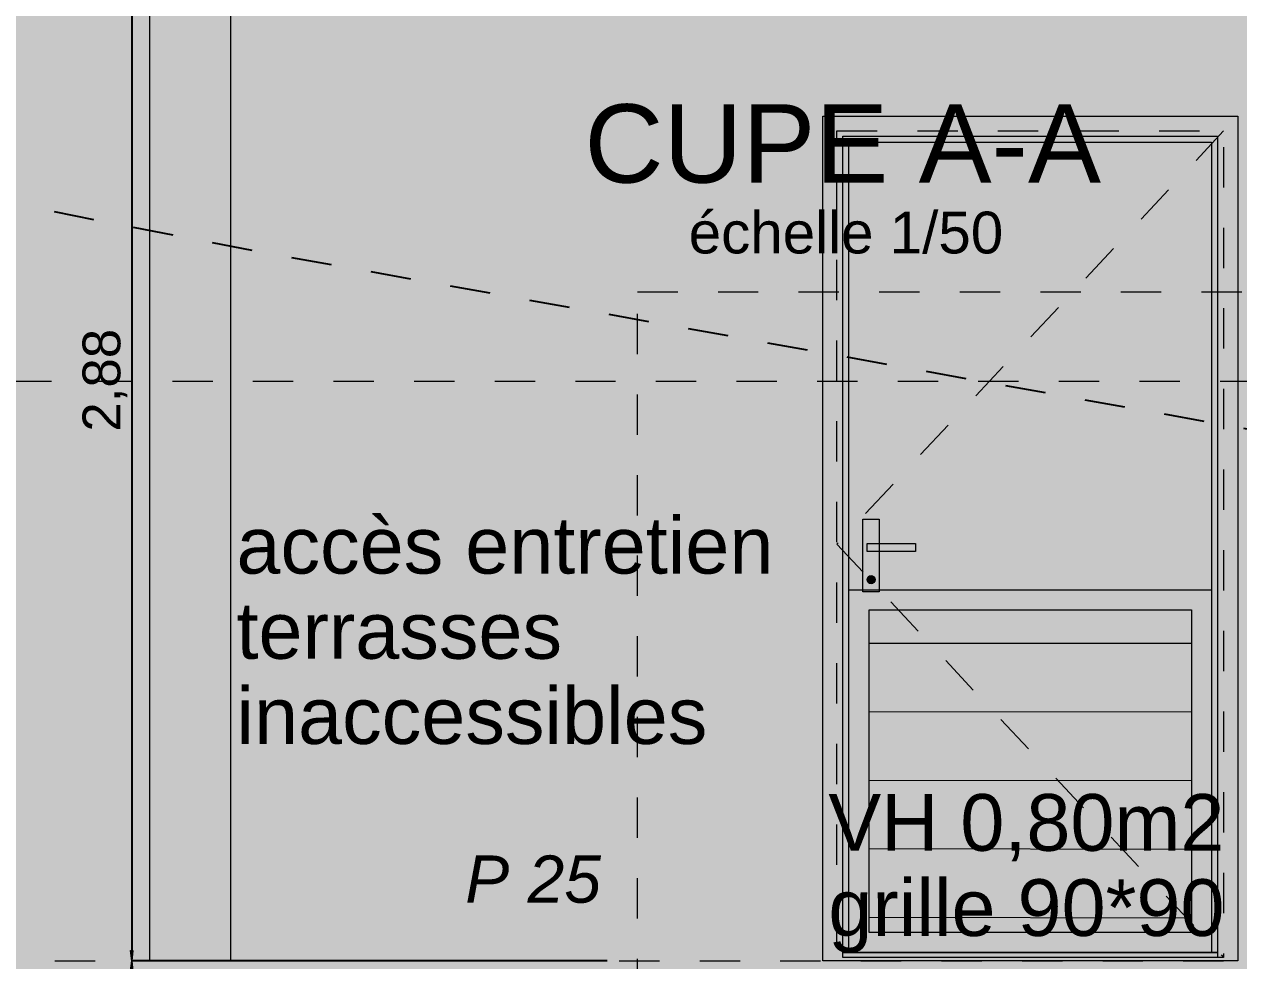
# Model space of a CAD drawing. Header units: metres. Extents: x 1838950 to 1842843, y 5171318 to 5174224.
# Drawn here: x 1840985.474 to 1840988.488, y 5171429.202 to 5171431.524 of the extents above; entities that cross this region are included whole.
import ezdxf

# ---------------------------------------------------------------- set-up
doc = ezdxf.new("R2010")
doc.units = ezdxf.units.M
doc.header["$LTSCALE"] = 0.0254
doc.header["$PDMODE"] = 1
doc.header["$PDSIZE"] = -2
for name, pattern in [('AXES', [2, 1.25, -0.25, 0.25, -0.25]), ('Style de ligne -14', [0.6944250000000001, 0.48607, -0.2083550000000001]), ('VW-01', [0.41656, 0.20828, -0.20828])]:
    doc.linetypes.add(name, pattern=pattern)
doc.layers.get('0').update_dxf_attribs({"lineweight": 18})
doc.layers.get('DEFPOINTS').update_dxf_attribs({"lineweight": 18})
doc.layers.add('01_texte', color=230, linetype='Continuous', lineweight=18, true_color=0xff007f)
doc.layers.add('01_tram_axes', color=1, linetype='AXES', lineweight=18, true_color=0xff0000)
for name, color, linetype, lineweight in [('B GÈnÈral_Hatch', 7, 'Continuous', 5), ('B Général', 7, 'Continuous', 5), ('C ANNOTATIONS-cotation', 7, 'Continuous', 5), ('C ANNOTATIONS-texte', 7, 'Continuous', 5), ('C ANNOTATIONS-texte_Hatch', 7, 'Continuous', 5), ('Général', 7, 'Continuous', 5)]:
    doc.layers.add(name, color=color, linetype=linetype, lineweight=lineweight)
doc.styles.add('Arial', font='arial.ttf')
doc.styles.add('Arial (italic)', font='')
doc.styles.get('Arial (italic)').set_extended_font_data('Arial', italic=True)
doc.dimstyles.new('100é', dxfattribs={"dimtxt": 302.065972222221, "dimasz": 0.0001240234375, "dimexe": 0, "dimexo": 2.499999999999999e-06, "dimgap": 1e-07, "dimtad": 1, "dimzin": 3, "dimtxsty": 'Arial', "dimblk": 'VW_FILLEDARROW-2', "dimblk1": 'VW_FILLEDARROW-2', "dimblk2": 'VW_FILLEDARROW-2', "dimcen": 0, "dimdle": 1e-06, "dimazin": 0, "dimtfac": 1, "dimtix": 1, "dimtmove": 0, "dimatfit": 0, "dimldrblk": 'VW_FILLEDARROW-2', "dimfxl": 1, "dimfrac": 2, "dimtolj": 1, "dimtzin": 3, "dimarcsym": 0})

# ---------------------------------------------------------------- blocks, each defined once
blk = doc.blocks.new('PP 93.204_PF 1_2h_Elevation-4')
at = {"layer": 'B GÈnÈral_Hatch', "linetype": 'Continuous', "lineweight": 0, "true_color": 0xffffff}
for points in [[(-0.4150105436218728, 0.0475), (-0.3750105436218727, 0.0475), (-0.3750105436218727, -0.1325), (-0.4150105436218728, -0.1325), (-0.4150105436218728, 0.0475)], [(-0.4050105436218728, -0.0125), (-0.2850105436218728, -0.0125), (-0.2850105436218728, -0.0325), (-0.4050105436218728, -0.0325), (-0.4050105436218728, -0.0125)], [(-0.3950105436218728, -0.0925), (-0.3940303722185772, -0.09254815273327804), (-0.3930596404017115, -0.09269214719596769), (-0.3921076968493281, -0.0929305966426779), (-0.3911837092982219, -0.09326120467488712), (-0.3902965762536128, -0.09368078735651644), (-0.3894548412916767, -0.09418530387697456), (-0.3886666107802363, -0.09476989546637263), (-0.3879394758100073, -0.09542893218813453), (-0.3872804390882454, -0.09615606715836353), (-0.3866958474988473, -0.09694429766980397), (-0.3861913309783893, -0.09778603263174003), (-0.3857717482967599, -0.0986731656763491), (-0.3854411402645507, -0.09959715322745538), (-0.3852026908178405, -0.1005490967798387), (-0.3850586963551508, -0.1015198285967044), (-0.3850105436218728, -0.1025), (-0.3850586963551508, -0.1034801714032956), (-0.3852026908178405, -0.1044509032201613), (-0.3854411402645507, -0.1054028467725446), (-0.3857717482967599, -0.1063268343236509), (-0.3861913309783893, -0.10721396736826), (-0.3866958474988473, -0.108055702330196), (-0.3872804390882454, -0.1088439328416365), (-0.3879394758100073, -0.1095710678118655), (-0.3886666107802363, -0.1102301045336274), (-0.3894548412916767, -0.1108146961230254), (-0.3902965762536128, -0.1113192126434836), (-0.3911837092982219, -0.1117387953251129), (-0.3921076968493281, -0.1120694033573221), (-0.3930596404017115, -0.1123078528040323), (-0.3940303722185772, -0.112451847266722), (-0.3950105436218728, -0.1125), (-0.3959907150251684, -0.112451847266722), (-0.3969614468420341, -0.1123078528040323), (-0.3979133903944174, -0.1120694033573221), (-0.3988373779455237, -0.1117387953251129), (-0.3997245109901328, -0.1113192126434836), (-0.4005662459520688, -0.1108146961230254), (-0.4013544764635093, -0.1102301045336274), (-0.4020816114337383, -0.1095710678118655), (-0.4027406481555001, -0.1088439328416365), (-0.4033252397448982, -0.108055702330196), (-0.4038297562653563, -0.10721396736826), (-0.4042493389469856, -0.1063268343236509), (-0.4045799469791949, -0.1054028467725446), (-0.4048183964259051, -0.1044509032201613), (-0.4049623908885948, -0.1034801714032956), (-0.4050105436218728, -0.1025), (-0.4049623908885948, -0.1015198285967044), (-0.4048183964259051, -0.1005490967798387), (-0.4045799469791949, -0.09959715322745538), (-0.4042493389469856, -0.0986731656763491), (-0.4038297562653563, -0.09778603263174003), (-0.4033252397448982, -0.09694429766980397), (-0.4027406481555001, -0.09615606715836353), (-0.4020816114337383, -0.09542893218813453), (-0.4013544764635093, -0.09476989546637263), (-0.4005662459520688, -0.09418530387697456), (-0.3997245109901328, -0.09368078735651644), (-0.3988373779455237, -0.09326120467488712), (-0.3979133903944174, -0.0929305966426779), (-0.3969614468420341, -0.09269214719596769), (-0.3959907150251684, -0.09254815273327804), (-0.3950105436218728, -0.0925)]]:
    blk.add_hatch(color=7, dxfattribs=at).paths.add_polyline_path(points)
at = {"layer": 'B Général', "color": 7, "linetype": 'Continuous', "lineweight": 13, "flags": 128}
for points in [[(-0.515, 1.0475), (0.515, 1.0475), (0.515, -1.0475), (-0.515, -1.0475)], [(-0.45, 0.9825), (0.45, 0.9825), (0.45, -1.0275), (-0.45, -1.0275)]]:
    blk.add_lwpolyline(points, close=True, dxfattribs=at)
at = {"layer": 'B Général', "linetype": 'Style de ligne -14', "lineweight": 5, "flags": 128}
blk.add_lwpolyline([(-0.48, 1.0105), (0.48, 1.0105), (0.48, -1.0395), (-0.48, -1.0395)], close=True, dxfattribs=at)
blk.add_lwpolyline([(0.48, 1.0105), (-0.48, -0.0145), (0.48, -1.0395)], dxfattribs=at)
at = {"layer": 'B Général', "color": 7, "linetype": 'Continuous', "lineweight": 5, "flags": 128}
for points in [[(-0.465, 0.9975), (0.465, 0.9975), (0.465, -1.0275), (-0.465, -1.0275)], [(-0.465, -1.0275), (0.465, -1.0275), (0.465, -1.0395), (-0.465, -1.0395)]]:
    blk.add_lwpolyline(points, close=True, dxfattribs=at)
at = {"layer": 'B Général', "flags": 128}
for points in [[(-0.4150105436218728, 0.0475), (-0.3750105436218728, 0.0475), (-0.3750105436218728, -0.1325), (-0.4150105436218728, -0.1325)], [(-0.4050105436218728, -0.0125), (-0.2850105436218728, -0.0125), (-0.2850105436218728, -0.0325), (-0.4050105436218728, -0.0325)]]:
    blk.add_lwpolyline(points, close=True, dxfattribs=at)
at = {"layer": 'B Général'}
blk.add_circle((-0.3950105436218728, -0.1025), 0.01, dxfattribs=at)
blk = doc.blocks.new('Groupe-235-1-5')
at = {"layer": 'B GÈnÈral_Hatch', "linetype": 'Continuous', "lineweight": 0, "true_color": 0xffffff}
for points in [[(83.19984212943461, -61.88368290788466), (84.09984212943462, -61.88368290788466), (84.09984212943462, -62.78368290788466), (83.19984212943461, -62.78368290788466), (83.19984212943461, -61.88368290788466)], [(83.24984212943464, -61.93368290788468), (84.04984212943464, -61.93368290788468), (84.04984212943464, -62.73368290788468), (83.24984212943464, -62.73368290788468), (83.24984212943464, -61.93368290788468)]]:
    blk.add_hatch(color=7, dxfattribs=at).paths.add_polyline_path(points)
at = {"layer": 'B Général', "linetype": 'Continuous', "lineweight": 5, "true_color": 0x444444}
h = blk.add_hatch(dxfattribs=at)
h.set_pattern_fill('BARDAGE BOIS-2', color=250, style=0, pattern_type=2)
h.set_pattern_definition([(180, (94.76078392598646, -155.9906023731884), (1.04094977927525e-17, 0.17), [])])
h.paths.add_polyline_path([(83.24984212943464, -61.93368290788467), (84.04984212943464, -61.93368290788467), (84.04984212943464, -62.73368290788466), (83.24984212943464, -62.73368290788466)])
at = {"layer": 'C ANNOTATIONS-texte_Hatch', "linetype": 'Continuous', "lineweight": 0, "true_color": 0xffffff}
blk.add_hatch(color=7, dxfattribs=at).paths.add_polyline_path([(82.24773183643023, -62.69638889129289), (82.61221738768154, -62.69638889129289), (82.61221738768154, -62.52000000240398), (82.24773183643023, -62.52000000240398), (82.24773183643023, -62.69638889129289)])
at = {"layer": 'B Général', "color": 7, "linetype": 'Continuous', "lineweight": 5, "flags": 128}
for points in [[(83.19984212943463, -61.88368290788466), (84.09984212943463, -61.88368290788466), (84.09984212943463, -62.78368290788466), (83.19984212943463, -62.78368290788466)], [(83.24984212943464, -61.93368290788467), (84.04984212943464, -61.93368290788467), (84.04984212943464, -62.73368290788466), (83.24984212943464, -62.73368290788466)]]:
    blk.add_lwpolyline(points, close=True, dxfattribs=at)
at = {"layer": 'B Général', "color": 7}
blk.add_blockref('PP 93.204_PF 1_2h_Elevation-4', (83.64984212943463, -61.75618290788466), dxfattribs=at)
at = {"layer": 'C ANNOTATIONS-texte', "color": 7, "insert": (82.24773183643023, -62.54279049916853), "char_height": 0.1172221926294192, "attachment_point": 1, "line_spacing_factor": 0.9010090477581785, "style": 'Arial (italic)'}
blk.add_mtext('P 25', dxfattribs=at)
blk = doc.blocks.new('VW_FILLEDARROW-2')
at = {"linetype": 'Continuous', "lineweight": 0, "transparency": 16777216}
blk.add_hatch(color=0, dxfattribs=at).paths.add_polyline_path([(-1, 0.1227845609029044), (0, 0), (-1, -0.1227845609029047)])
at = {"color": 0, "lineweight": 20, "transparency": 16777216, "flags": 128}
blk.add_lwpolyline([(-1, 0.1227845609029044), (0, 0), (-1, -0.1227845609029047)], close=True, dxfattribs=at)
blk = doc.blocks.new('*D1676')
at = {"layer": 'C ANNOTATIONS-cotation', "color": 0, "linetype": 'Continuous', "lineweight": -2, "transparency": 16777216}
for p, q in [((1840987.045744861, 5171432.081215637), (1840985.740898739, 5171432.081215637)), ((1840985.740898739, 5171432.05641095), (1840985.740898739, 5171429.226756653)), ((1840986.920896238, 5171429.201951966), (1840985.740898739, 5171429.201951966))]:
    blk.add_line(p, q, dxfattribs=at)
at = {"layer": 'DEFPOINTS', "color": 0, "linetype": 'Continuous', "transparency": 16777216}
for p in [(1840987.045747361, 5171432.081215637), (1840985.740898739, 5171429.201951966), (1840986.920898738, 5171429.201951966)]:
    blk.add_point(p, dxfattribs=at)
at = {"layer": 'C ANNOTATIONS-cotation', "color": 0, "linetype": 'Continuous', "lineweight": -2, "transparency": 16777216, "xscale": 0.0248046875, "yscale": 0.0248046875, "zscale": 0.0248046875}
for p, rotation in [((1840985.740898739, 5171432.081215637), 90), ((1840985.740898739, 5171429.201951966), 270)]:
    blk.add_blockref('VW_FILLEDARROW-2', p, dxfattribs=dict(at, rotation=rotation))
at = {"layer": 'C ANNOTATIONS-cotation', "color": 0, "linetype": 'Continuous', "lineweight": 5, "transparency": 16777216, "insert": (1840985.674542531, 5171430.6415838), "char_height": 0.09377775410353535, "attachment_point": 5, "rotation": 90, "style": 'Arial'}
blk.add_mtext('\\A1;2,88', dxfattribs=at)
blk = doc.blocks.new('*D1677')
at = {"layer": 'C ANNOTATIONS-cotation', "color": 0, "linetype": 'Continuous', "lineweight": -2, "transparency": 16777216}
for p, q in [((1840986.920896238, 5171429.201951966), (1840985.740898739, 5171429.201951966)), ((1840985.740898739, 5171429.177147279), (1840985.740898739, 5171426.156756653)), ((1840986.440896238, 5171426.131951965), (1840985.740898739, 5171426.131951965))]:
    blk.add_line(p, q, dxfattribs=at)
at = {"layer": 'DEFPOINTS', "color": 0, "linetype": 'Continuous', "transparency": 16777216}
for p in [(1840986.920898738, 5171429.201951966), (1840985.740898739, 5171426.131951965), (1840986.440898738, 5171426.131951965)]:
    blk.add_point(p, dxfattribs=at)
at = {"layer": 'C ANNOTATIONS-cotation', "color": 0, "linetype": 'Continuous', "lineweight": -2, "transparency": 16777216, "xscale": 0.0248046875, "yscale": 0.0248046875, "zscale": 0.0248046875}
for p, rotation in [((1840985.740898739, 5171429.201951966), 90), ((1840985.740898739, 5171426.131951965), 270)]:
    blk.add_blockref('VW_FILLEDARROW-2', p, dxfattribs=dict(at, rotation=rotation))
at = {"layer": 'C ANNOTATIONS-cotation', "color": 0, "linetype": 'Continuous', "lineweight": 5, "transparency": 16777216, "insert": (1840985.674542531, 5171427.666951965), "char_height": 0.09377775410353535, "attachment_point": 5, "rotation": 90, "style": 'Arial'}
blk.add_mtext('\\A1;3,07', dxfattribs=at)
blk = doc.blocks.new('Groupe-974-1-4')
at = {"layer": '01_tram_axes', "lineweight": 5, "flags": 128}
blk.add_lwpolyline([(74.41592197260603, -58.47632677765767), (92.97322408973581, -58.47632677765767), (92.97322408973581, -61.36679748190981), (74.41592197260603, -61.36679748190981)], close=True, dxfattribs=at)
at = {"layer": '01_texte', "style": 'Arial'}
for s, insert, char_height, attachment_point, line_spacing_factor in [('CUPE A-A', (83.18450948180886, -60.77815219061311), 0.1942790505149148, 5, 1.011789020225385), ('échelle 1/50', (82.80230940501731, -60.94595740551608), 0.1036154936079546, 1, 0.9667530210226036)]:
    blk.add_mtext(s, dxfattribs=dict(at, insert=insert, char_height=char_height, attachment_point=attachment_point, line_spacing_factor=line_spacing_factor))
blk = doc.blocks.new('Groupe-975-1-4')
at = {"layer": '01_tram_axes', "lineweight": 5, "flags": 128}
blk.add_lwpolyline([(82.67508105607861, -61.14484834488375), (94.82825006631627, -61.14484834488375), (94.82825006631627, -64.56882694969694), (82.67508105607861, -64.56882694969694)], close=True, dxfattribs=at)

msp = doc.modelspace()

# ---------------------------------------------------------------- hatches: boundary and pattern name
at = {"layer": 'B GÈnÈral_Hatch', "linetype": 'Continuous', "lineweight": 0, "true_color": 0xbbbbbb}
msp.add_hatch(color=9, dxfattribs=at).paths.add_polyline_path([(1840988.585784933, 5171431.631952161), (1840988.585785007, 5171431.881215636), (1840980.445740866, 5171431.881215636), (1840980.445740866, 5171434.731951962), (1840954.530563601, 5171434.731951962), (1840954.530563601, 5171426.131951964), (1840974.982472391, 5171426.131951964), (1840974.989009333, 5171423.131951962), (1841023.725352593, 5171423.131951962), (1841023.725352593, 5171426.221951962), (1841018.824249156, 5171426.221951962), (1841018.824249156, 5171425.901951963), (1841018.644249155, 5171425.901951963), (1841018.644249155, 5171428.811951964), (1840994.745740864, 5171428.811951963), (1840994.74574079, 5171431.631952161)])
at = {"layer": 'B GÈnÈral_Hatch', "linetype": 'Continuous', "lineweight": 0, "true_color": 0xffffff}
msp.add_hatch(color=7, dxfattribs=at).paths.add_polyline_path([(1840985.785740867, 5171431.931951961), (1840985.985740867, 5171431.931951961), (1840985.985740867, 5171429.201951962), (1840985.785740867, 5171429.201951962), (1840985.785740867, 5171431.931951961)])

# ---------------------------------------------------------------- linework, layer by layer
at = {"layer": 'B Général', "color": 1, "linetype": 'VW-01', "lineweight": 25, "true_color": 0xff0000, "flags": 128}
msp.add_lwpolyline([(1840966.579779526, 5171434.956102611), (1840975.753494515, 5171432.771978492), (1840978.666456736, 5171432.571979368), (1840980.910607376, 5171431.961980044), (1840986.050369504, 5171430.961981591), (1840996.420607376, 5171429.101984713), (1841002.671543015, 5171428.081986595), (1841006.730978482, 5171426.701987818), (1841010.842489665, 5171426.641989056), (1841015.300605889, 5171426.041990397), (1841024.045352603, 5171424.87895729)], dxfattribs=at)
at = {"layer": 'B Général', "color": 7, "linetype": 'Continuous', "lineweight": 5, "flags": 128}
msp.add_lwpolyline([(1840985.785740867, 5171431.931951961), (1840985.985740867, 5171431.931951961), (1840985.985740867, 5171429.201951962), (1840985.785740867, 5171429.201951962)], close=True, dxfattribs=at)
at = {"layer": 'B Général', "color": 7, "linetype": 'VW-01', "lineweight": 5, "flags": 128}
msp.add_lwpolyline([(1840956.350545973, 5171429.201951962), (1840988.585871928, 5171429.201951962), (1840988.585871928, 5171428.801951962), (1840956.350545973, 5171428.801951962)], close=True, dxfattribs=at)

# ---------------------------------------------------------------- block references
at = {"layer": 'B Général', "color": 7}
msp.add_blockref('Groupe-235-1-5', (1840904.320898737, 5171492.005634869), dxfattribs=at)
at = {"layer": 'Général', "color": 7}
for name in ['Groupe-974-1-4', 'Groupe-975-1-4']:
    msp.add_blockref(name, (1840904.320898737, 5171492.005634869), dxfattribs=at)

# ---------------------------------------------------------------- texts
at = {"layer": 'C ANNOTATIONS-texte', "color": 7, "insert": (1840986.000898737, 5171430.302626274), "char_height": 0.140666631155303, "width": 1.435157870565366, "attachment_point": 1, "line_spacing_factor": 0.9010090477581787, "style": 'Arial'}
msp.add_mtext('accès entretien \\Pterrasses inaccessibles', dxfattribs=at)
at = {"layer": 'C ANNOTATIONS-texte', "color": 7, "insert": (1840987.469786567, 5171429.615143366), "char_height": 0.140666631155303, "attachment_point": 1, "line_spacing_factor": 0.9010090477581787, "style": 'Arial'}
msp.add_mtext('VH 0,80m2\\Pgrille 90*90', dxfattribs=at)

# ---------------------------------------------------------------- dimensions: what is measured, and where the dimension line sits
at = {"layer": 'C ANNOTATIONS-cotation', "color": 7, "linetype": 'Continuous', "lineweight": 5}
for base, p1, p2, picture, middle in [((1840985.740898739, 5171429.201951966), (1840987.04574736, 5171432.081215635), (1840986.920898737, 5171429.201951964), '*D1676', (1840985.674542531, 5171430.6415838)), ((1840985.740898739, 5171426.131951965), (1840986.920898737, 5171429.201951964), (1840986.440898737, 5171426.131951964), '*D1677', (1840985.674542531, 5171427.666951965))]:
    dim = msp.add_linear_dim(base=base, p1=p1, p2=p2, angle=270, dimstyle='100é', override={"dimtxt": 0.09377775410353535, "dimasz": 0.0248046875, "dimgap": 0.01, "dimpost": '<>', "dimtxsty": 'Arial', "dimdle": 0.0002, "dimtmove": 2}, dxfattribs=at)
    dim.commit()
    dim.dimension.update_dxf_attribs({"geometry": picture, "text_midpoint": middle})

doc.saveas('drawing.dxf')
